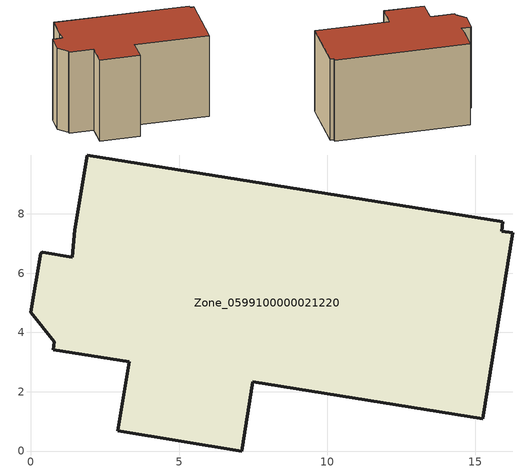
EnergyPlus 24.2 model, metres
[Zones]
Zone_0599100000021220
 floor ground (C_G): 1.47,7.46 1.9,9.99 15.92,7.73 15.89,7.42 16.25,7.36 15.24,1.09 7.49,2.34 7.11,0 2.93,0.68 3.31,3.02 0.75,3.42 0.79,3.69 0,4.69 0.33,6.67 0.4,6.71 1.4,6.54 z0
 wall outside (C_F): 0.75,3.42 3.31,3.02 2.93,0.68 7.11,0 7.49,2.34 15.24,1.09 16.25,7.36 15.89,7.42 15.92,7.73 1.9,9.99 1.47,7.46 1.4,6.54 0.4,6.71 0.33,6.67 0,4.69 0.79,3.69 0.75,3.42 z0:9.3
 roof outside (C_R): 15.92,7.73 1.9,9.99 1.47,7.46 1.4,6.54 0.4,6.71 0.33,6.67 0,4.69 0.79,3.69 0.75,3.42 3.31,3.02 2.93,0.68 7.11,0 7.49,2.34 15.24,1.09 16.25,7.36 15.89,7.42 z9.3
[BUILDING]
Pand.0599100000021220: North Axis=0; Terrain=City; Loads Convergence Tolerance Value=0.04; Temperature Convergence Tolerance Value=0.4; Solar Distribution=FullExterior; Maximum Number of Warmup Days=25; Minimum Number of Warmup Days=1
[Site:Location]
Rotterdam.The.Hague.AP_ZH_NLD Design_Conditions: Latitude=51.96; Longitude=4.45; Time Zone=1; Elevation=-4.5
[SITE:GROUNDTEMPERATURE:BUILDINGSURFACE]
18, 18, 18, 18, 18, 18, 18, 18, 18, 18, 18, 18
[MATERIAL] Thermal Absorptance=0.9; Solar Absorptance=0.7; Visible Absorptance=0.7
Name | Roughness | Thickness | Conductivity | Density | Specific Heat
G.D.1965 | MediumSmooth | 0.15 | 1 | 540 | 1210
F.D.1965 | Rough | 0.3 | 0.857143 | 1920 | 840
R.D.1965 | MediumRough | 0.2 | 0.08 | 1500 | 1000
[CONSTRUCTION]
C_G: G.D.1965
C_F: F.D.1965
C_R: R.D.1965
[ZONE]
Zone_0599100000021220: Type=1; Multiplier=1; Ceiling Height=Autocalculate; Volume=Autocalculate; Floor Area=autocalculate; Part of Total Floor Area=Yes
[ZONEINFILTRATION:DESIGNFLOWRATE]
Infil_Zone_0599100000021220: Zone or ZoneList or Space or SpaceList=Zone_0599100000021220; Schedule=AlwaysOn; Design Flow Rate Calculation Method=Flow/Area; Flow Rate per Floor Area=0.0042; Constant Term Coefficient=1; Temperature Term Coefficient=0; Velocity Term Coefficient=0; Velocity Squared Term Coefficient=0
[HVACTEMPLATE:ZONE:IDEALLOADSAIRSYSTEM]
Zone_0599100000021220: Maximum Heating Supply Air Temperature=50; Minimum Cooling Supply Air Temperature=13; Maximum Heating Supply Air Humidity Ratio=0.0156; Minimum Cooling Supply Air Humidity Ratio=0.0077; Heating Limit=NoLimit; Cooling Limit=NoLimit; Dehumidification Control Type=ConstantSensibleHeatRatio; Cooling Sensible Heat Ratio=0.7; Dehumidification Setpoint=60; Humidification Control Type=None; Humidification Setpoint=30; Outdoor Air Method=None; Outdoor Air Flow Rate per Person=0.00944; Outdoor Air Flow Rate per Zone Floor Area=0; Outdoor Air Flow Rate per Zone=0; Demand Controlled Ventilation Type=None; Outdoor Air Economizer Type=NoEconomizer; Heat Recovery Type=None; Sensible Heat Recovery Effectiveness=0.7; Latent Heat Recovery Effectiveness=0.65
[ZONECONTROL:THERMOSTAT]
ThermostatControl_Zone_0599100000021220: Zone or ZoneList=Zone_0599100000021220; Control Type Schedule=DualSetpointControlType; Control 1=Thermostat_Zone_0599100000021220; Temperature Difference Between Cutout And Setpoint=0
[THERMOSTATSETPOINT:DUALSETPOINT]
Thermostat_Zone_0599100000021220: Heating Setpoint Temperature Schedule=HeatingSetpoint_Zone_0599100000021220; Cooling Setpoint Temperature Schedule=CoolingSetpoint_Zone_0599100000021220
[SCHEDULE:COMPACT]
HeatingSetpoint_Zone_0599100000021220: Through: 12/31, For: AllDays, Until: 24:00, 21
CoolingSetpoint_Zone_0599100000021220: Through: 12/31, For: AllDays, Until: 24:00, 24
DualSetpointControlType: Through: 12/31, For: AllDays, Until: 24:00, 4
AlwaysOn: Through: 12/31, For: AllDays, Until: 24:00, 1
